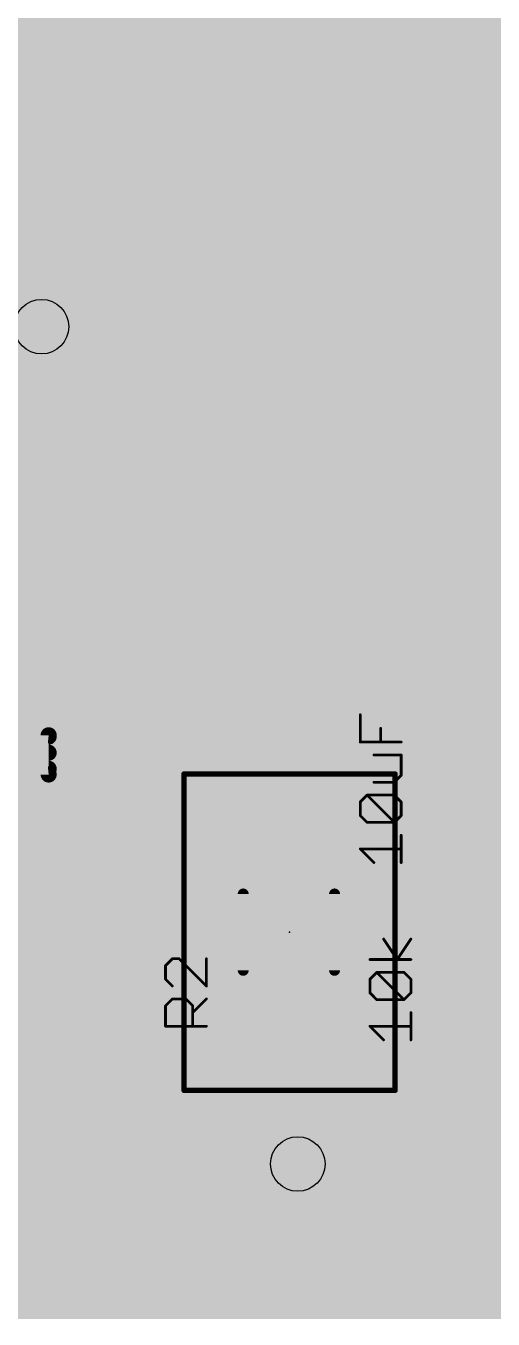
# Model space of a CAD drawing. Extents: x -29 to 78, y -15 to 28.
# Drawn here: x 21.6 to 25.95, y -0.18 to 11.87 of the extents above; entities that cross this region are included whole.
import ezdxf

# ---------------------------------------------------------------- set-up
doc = ezdxf.new("R2010")
doc.units = 0
for name, color, linetype in [('1', 12, 'CONTINUOUS'), ('16', 132, 'CONTINUOUS'), ('18', 110, 'CONTINUOUS'), ('20', 53, 'CONTINUOUS'), ('200', 132, 'CONTINUOUS'), ('201', 110, 'CONTINUOUS'), ('21', 41, 'CONTINUOUS'), ('22', 40, 'CONTINUOUS'), ('23', 53, 'CONTINUOUS'), ('25', 253, 'CONTINUOUS'), ('27', 253, 'CONTINUOUS'), ('29', 253, 'CONTINUOUS'), ('31', 253, 'CONTINUOUS'), ('35', 253, 'CONTINUOUS'), ('39', 12, 'CONTINUOUS'), ('44', 253, 'CONTINUOUS'), ('49', 6, 'CONTINUOUS'), ('51', 53, 'CONTINUOUS')]:
    doc.layers.add(name, color=color, linetype=linetype)

# ---------------------------------------------------------------- blocks, each defined once
blk = doc.blocks.new('RECT')
blk.add_solid([(-0.5, -0.5), (0.5, -0.5), (-0.5, 0.5), (0.5, 0.5)])
blk = doc.blocks.new('ROUNDV')
at = {"const_width": 0.5}
blk.add_lwpolyline([(0, -0.25, 1), (0, 0.25, 1), (0, -0.25)], format="xyb", dxfattribs=at)

msp = doc.modelspace()

# ---------------------------------------------------------------- linework, layer by layer
at = {"layer": '1'}
for points, const_width in [([(24.13, 10.16), (30.432, 16.462)], 0.254), ([(19.05, 7.62), (21.59, 10.16)], 0.254), ([(21.59, 10.16), (24.13, 10.16)], 0.254), ([(21.7424, 9.0678), (20.832, 8.1574)], 0.254), ([(22.032, 8.062), (22.86, 8.89)], 0.254), ([(22.86, 8.89), (26.67, 8.89)], 0.254), ([(22.032, 6.989), (22.032, 8.062)], 0.254), ([(22.987, 3.2122), (24.0538, 4.279)], 0.254), ([(24.0538, 4.279), (26.452, 4.279)], 0.254), ([(22.987, 1.397), (22.987, 3.2122)], 0.254), ([(24.0538, 1.3462), (24.0538, 2.579)], 0.254), ([(22.352, 0.762), (22.987, 1.397)], 0.254), ([(19.685, 0.762), (22.352, 0.762)], 0.254), ([(38.227, 0), (-2.921, 0)], 0.2032)]:
    msp.add_lwpolyline(points, dxfattribs=dict(at, const_width=const_width))
for points, const_width in [([(21.59, 10.2235, 1), (21.59, 10.0965)], 0.127), ([(21.6349, 10.1151, 1), (21.5451, 10.2049)], 0.127), ([(24.0851, 10.2049, 1), (24.1749, 10.1151)], 0.127), ([(24.13, 10.0965, 1), (24.13, 10.2235)], 0.127), ([(21.7873, 9.0229, 1), (21.6975, 9.1127)], 0.127), ([(22.86, 8.9535, 1), (22.86, 8.8265)], 0.127), ([(22.9049, 8.8451, 1), (22.8151, 8.9349)], 0.127), ([(22.0955, 8.062, 1), (21.9685, 8.062)], 0.127), ([(21.9871, 8.1069, 1), (22.0769, 8.0171)], 0.127), ([(21.9685, 6.989, 1), (22.0955, 6.989)], 0.127), ([(24.0538, 4.3425, 1), (24.0538, 4.2155)], 0.127), ([(24.0987, 4.2341, 1), (24.0089, 4.3239)], 0.127), ([(23.0505, 3.2122, 1), (22.9235, 3.2122)], 0.127), ([(22.9421, 3.2571, 1), (23.0319, 3.1673)], 0.127), ([(24.1173, 2.579, 1), (23.9903, 2.579)], 0.127), ([(22.9235, 1.397, 1), (23.0505, 1.397)], 0.127), ([(23.0319, 1.3521, 1), (22.9421, 1.4419)], 0.127), ([(24.0538, 1.3462, 0.4142), (24.13, 1.27)], 0.254), ([(24.1173, 1.3462, 1), (23.9903, 1.3462)], 0.127), ([(23.9903, 1.3462, 1), (24.1173, 1.3462)], 0.127), ([(24.13, 1.2065, 1), (24.13, 1.3335)], 0.127), ([(22.3071, 0.8069, 1), (22.3969, 0.7171)], 0.127), ([(22.352, 0.6985, 1), (22.352, 0.8255)], 0.127)]:
    msp.add_lwpolyline(points, format="xyb", dxfattribs=dict(at, const_width=const_width))
at = {"layer": '16'}
for points, const_width in [([(24.13, 6.858), (24.13, 13.97)], 0.254), ([(21.7424, 12.4714), (21.7424, 9.0678)], 0.254), ([(27.94, 3.048), (24.13, 6.858)], 0.254), ([(23.368, 1.905), (23.749, 2.286)], 0.254), ([(23.749, 2.286), (27.178, 2.286)], 0.254), ([(21.209, 1.905), (23.368, 1.905)], 0.254), ([(20.955, 1.27), (24.13, 1.27)], 0.254), ([(-2.921, 0), (33.02, 0)], 0.2032)]:
    msp.add_lwpolyline(points, dxfattribs=dict(at, const_width=const_width))
at = {"layer": '16', "const_width": 0.127}
for points in [[(21.6789, 9.0678, 1), (21.8059, 9.0678)], [(24.1749, 6.9029, 1), (24.0851, 6.8131)], [(24.0665, 6.858, 1), (24.1935, 6.858)], [(23.749, 2.3495, 1), (23.749, 2.2225)], [(23.7939, 2.2411, 1), (23.7041, 2.3309)], [(23.3231, 1.9499, 1), (23.4129, 1.8601)], [(23.368, 1.8415, 1), (23.368, 1.9685)], [(24.13, 1.2065, 1), (24.13, 1.3335)]]:
    msp.add_lwpolyline(points, format="xyb", dxfattribs=at)
at = {"layer": '20', "const_width": 0.2032}
msp.add_lwpolyline([(-2.921, 0), (38.227, 0)], dxfattribs=at)
at = {"layer": '21', "const_width": 0.2032}
for points in [[(25.84, 5.391), (25.44, 4.991)], [(26.94, 5.391), (25.84, 5.391)], [(25.44, 4.991), (25.44, 3.391)], [(25.44, 3.391), (25.84, 2.991)], [(25.84, 2.978), (25.44, 2.578)], [(25.84, 2.991), (26.94, 2.991)], [(26.94, 2.978), (25.84, 2.978)], [(25.44, 2.578), (25.44, 0.978)], [(25.44, 0.978), (25.84, 0.578)], [(25.84, 0.578), (26.94, 0.578)]]:
    msp.add_lwpolyline(points, dxfattribs=at)
at = {"layer": '21', "const_width": 0.1016}
for points in [[(25.84, 5.4418, 1), (25.84, 5.3402)], [(25.8759, 5.3551, 1), (25.8041, 5.4269)], [(25.4908, 4.991, 1), (25.3892, 4.991)], [(25.4041, 5.0269, 1), (25.4759, 4.9551)], [(25.4759, 3.4269, 1), (25.4041, 3.3551)], [(25.3892, 3.391, 1), (25.4908, 3.391)], [(25.84, 3.0418, 1), (25.84, 2.9402)], [(25.84, 3.0288, 1), (25.84, 2.9272)], [(25.8759, 2.9421, 1), (25.8041, 3.0139)], [(25.8041, 2.9551, 1), (25.8759, 3.0269)], [(25.4908, 2.578, 1), (25.3892, 2.578)], [(25.4041, 2.6139, 1), (25.4759, 2.5421)], [(25.4759, 1.0139, 1), (25.4041, 0.9421)], [(25.3892, 0.978, 1), (25.4908, 0.978)], [(25.84, 0.6288, 1), (25.84, 0.5272)], [(25.8041, 0.5421, 1), (25.8759, 0.6139)]]:
    msp.add_lwpolyline(points, format="xyb", dxfattribs=at)
at = {"layer": '22'}
for points, const_width in [([(25.7804, 10.5296), (25.5304, 10.2796)], 0.2794), ([(26.5303, 10.5296), (25.7804, 10.5296)], 0.2794), ([(25.5304, 10.2796), (25.5304, 9.7796)], 0.2794), ([(21.6188, 10.0296), (21.1189, 10.0296)], 0.2794), ([(22.2561, 9.7796), (22.506, 10.0296)], 0.2794), ([(22.506, 10.0296), (23.006, 10.0296)], 0.2794), ([(23.006, 10.0296), (23.256, 9.7796)], 0.2794), ([(23.8932, 9.7796), (24.1432, 10.0296)], 0.2794), ([(24.1432, 10.0296), (24.6432, 10.0296)], 0.2794), ([(24.6432, 10.0296), (24.8931, 9.7796)], 0.2794), ([(22.2561, 9.2797), (22.2561, 9.7796)], 0.2794), ([(23.256, 9.7796), (23.256, 9.2797)], 0.2794), ([(23.8932, 9.2797), (23.8932, 9.7796)], 0.2794), ([(24.8931, 9.7796), (24.8931, 9.2797)], 0.2794), ([(25.5304, 9.7796), (25.7804, 9.5297)], 0.2794), ([(26.0303, 9.5297), (25.5304, 9.0297)], 0.2794), ([(25.7804, 9.5297), (26.5303, 9.5297)], 0.2794), ([(22.506, 9.0297), (22.2561, 9.2797)], 0.2794), ([(23.256, 9.2797), (23.006, 9.0297)], 0.2794), ([(24.1432, 9.0297), (23.8932, 9.2797)], 0.2794), ([(24.8931, 9.2797), (24.6432, 9.0297)], 0.2794), ([(23.006, 9.0297), (22.506, 9.0297)], 0.2794), ([(24.6432, 9.0297), (24.1432, 9.0297)], 0.2794), ([(20.7533, 5.25), (21.8088, 5.25)], 0.15), ([(21.3249, 5.312), (21.8088, 5.2628)], 0.15), ([(21.8088, 5.2628), (21.8088, 4.8972)], 0.15), ([(20.7864, 5.1), (21.8088, 5.1)], 0.15), ([(20.7683, 4.95), (21.8088, 4.95)], 0.15), ([(21.8088, 4.8972), (21.3249, 4.848)], 0.15)]:
    msp.add_lwpolyline(points, dxfattribs=dict(at, const_width=const_width))
for points, const_width in [([(25.7804, 10.5994, 1), (25.7804, 10.4597)], 0.1397), ([(25.8298, 10.4802, 1), (25.731, 10.579)], 0.1397), ([(25.6002, 10.2796, 1), (25.4605, 10.2796)], 0.1397), ([(25.481, 10.329, 1), (25.5798, 10.2302)], 0.1397), ([(21.6188, 9.9598, 1), (21.6188, 10.0995)], 0.1397), ([(22.506, 10.0995, 1), (22.506, 9.9598)], 0.1397), ([(22.5554, 9.9802, 1), (22.4567, 10.079)], 0.1397), ([(23.0554, 10.079, 1), (22.9566, 9.9802)], 0.1397), ([(23.006, 9.9598, 1), (23.006, 10.0995)], 0.1397), ([(24.1432, 10.0995, 1), (24.1432, 9.9598)], 0.1397), ([(24.1926, 9.9802, 1), (24.0938, 10.079)], 0.1397), ([(24.6926, 10.079, 1), (24.5938, 9.9802)], 0.1397), ([(24.6432, 9.9598, 1), (24.6432, 10.0995)], 0.1397), ([(22.3259, 9.7796, 1), (22.1862, 9.7796)], 0.1397), ([(22.2067, 9.829, 1), (22.3055, 9.7302)], 0.1397), ([(23.3258, 9.7796, 1), (23.1861, 9.7796)], 0.1397), ([(23.2066, 9.7302, 1), (23.3054, 9.829)], 0.1397), ([(23.8438, 9.829, 1), (23.9426, 9.7302)], 0.1397), ([(23.9631, 9.7796, 1), (23.8234, 9.7796)], 0.1397), ([(24.963, 9.7796, 1), (24.8233, 9.7796)], 0.1397), ([(24.8438, 9.7302, 1), (24.9425, 9.829)], 0.1397), ([(25.5798, 9.829, 1), (25.481, 9.7302)], 0.1397), ([(25.4605, 9.7796, 1), (25.6002, 9.7796)], 0.1397), ([(25.7804, 9.5995, 1), (25.7804, 9.4598)], 0.1397), ([(25.731, 9.4803, 1), (25.8298, 9.5791)], 0.1397), ([(26.0797, 9.4803, 1), (25.9809, 9.5791)], 0.1397), ([(22.3055, 9.3291, 1), (22.2067, 9.2303)], 0.1397), ([(23.3054, 9.2303, 1), (23.2066, 9.3291)], 0.1397), ([(23.9426, 9.3291, 1), (23.8438, 9.2303)], 0.1397), ([(24.9425, 9.2303, 1), (24.8438, 9.3291)], 0.1397), ([(22.1862, 9.2797, 1), (22.3259, 9.2797)], 0.1397), ([(23.1861, 9.2797, 1), (23.3258, 9.2797)], 0.1397), ([(23.8234, 9.2797, 1), (23.9631, 9.2797)], 0.1397), ([(24.8233, 9.2797, 1), (24.963, 9.2797)], 0.1397), ([(22.506, 9.0996, 1), (22.506, 8.9598)], 0.1397), ([(23.006, 8.9598, 1), (23.006, 9.0996)], 0.1397), ([(24.1432, 9.0996, 1), (24.1432, 8.9598)], 0.1397), ([(24.6432, 8.9598, 1), (24.6432, 9.0996)], 0.1397), ([(22.4567, 8.9803, 1), (22.5554, 9.0791)], 0.1397), ([(22.9566, 9.0791, 1), (23.0554, 8.9803)], 0.1397), ([(24.0938, 8.9803, 1), (24.1926, 9.0791)], 0.1397), ([(24.5938, 9.0791, 1), (24.6926, 8.9803)], 0.1397), ([(25.481, 9.0791, 1), (25.5798, 8.9803)], 0.1397), ([(21.8463, 5.2628, 1), (21.7713, 5.2628)], 0.075), ([(21.805, 5.2255, 1), (21.8126, 5.3001)], 0.075), ([(21.8088, 5.2125, 1), (21.8088, 5.2875)], 0.075), ([(21.8088, 5.0625, 1), (21.8088, 5.1375)], 0.075), ([(21.8126, 4.8599, 1), (21.805, 4.9345)], 0.075), ([(21.8088, 4.9125, 1), (21.8088, 4.9875)], 0.075), ([(21.7713, 4.8972, 1), (21.8463, 4.8972)], 0.075)]:
    msp.add_lwpolyline(points, format="xyb", dxfattribs=dict(at, const_width=const_width))
at = {"layer": '23'}
msp.add_point((24.0538, 3.429), dxfattribs=at)
at = {"layer": '25', "const_width": 0.0254}
for points in [[(22.9613, 3.1811), (22.8978, 3.1176)], [(23.0249, 3.1811), (22.9613, 3.1811)], [(23.2791, 2.9269), (23.0249, 3.1811)], [(23.2791, 3.1811), (23.2791, 2.9269)], [(22.8978, 3.1176), (22.8978, 2.9905)], [(22.8978, 2.9905), (22.9613, 2.9269)], [(22.8978, 2.7434), (22.9613, 2.8069)], [(22.9613, 2.8069), (23.0884, 2.8069)], [(23.0884, 2.8069), (23.152, 2.7434)], [(23.152, 2.6798), (23.2791, 2.8069)], [(22.8978, 2.5527), (22.8978, 2.7434)], [(23.152, 2.7434), (23.152, 2.5527)], [(23.2791, 2.5527), (22.8978, 2.5527)]]:
    msp.add_lwpolyline(points, dxfattribs=at)
at = {"layer": '25', "const_width": 0.0127}
for points in [[(22.9613, 3.1875, 1), (22.9613, 3.1748)], [(22.9658, 3.1766, 1), (22.9568, 3.1856)], [(23.0294, 3.1856, 1), (23.0204, 3.1766)], [(23.0249, 3.1748, 1), (23.0249, 3.1875)], [(23.2855, 3.1811, 1), (23.2727, 3.1811)], [(22.9041, 3.1176, 1), (22.8914, 3.1176)], [(22.8933, 3.1221, 1), (22.9023, 3.1131)], [(22.9023, 2.9949, 1), (22.8933, 2.986)], [(22.8914, 2.9905, 1), (22.9041, 2.9905)], [(22.9568, 2.9224, 1), (22.9658, 2.9314)], [(23.2727, 2.9269, 1), (23.2855, 2.9269)], [(23.2746, 2.9224, 1), (23.2836, 2.9314)], [(22.9613, 2.8133, 1), (22.9613, 2.8006)], [(22.9658, 2.8024, 1), (22.9568, 2.8114)], [(23.0929, 2.8114, 1), (23.0839, 2.8024)], [(23.0884, 2.8006, 1), (23.0884, 2.8133)], [(23.2836, 2.8024, 1), (23.2746, 2.8114)], [(22.9041, 2.7434, 1), (22.8914, 2.7434)], [(22.8933, 2.7479, 1), (22.9023, 2.7389)], [(23.1583, 2.7434, 1), (23.1456, 2.7434)], [(23.1475, 2.6843, 1), (23.1565, 2.6753)], [(23.1475, 2.7389, 1), (23.1565, 2.7479)], [(22.8978, 2.5591, 1), (22.8978, 2.5464)], [(22.8914, 2.5527, 1), (22.9041, 2.5527)], [(23.1456, 2.5527, 1), (23.1583, 2.5527)], [(23.2791, 2.5464, 1), (23.2791, 2.5591)]]:
    msp.add_lwpolyline(points, format="xyb", dxfattribs=at)
at = {"layer": '27', "const_width": 0.0254}
for points in [[(24.7124, 5.1995), (24.7124, 5.4537)], [(24.903, 5.1995), (24.903, 5.3266)], [(25.0937, 5.1995), (24.7124, 5.1995)], [(25.0937, 5.0795), (24.8395, 5.0795)], [(25.0937, 4.8888), (25.0937, 5.0795)], [(24.8395, 4.8253), (25.0301, 4.8253)], [(25.0301, 4.8253), (25.0937, 4.8888)], [(24.7124, 4.6417), (24.7759, 4.7053)], [(24.7759, 4.7053), (25.0301, 4.7053)], [(25.0301, 4.4511), (24.7759, 4.7053)], [(25.0301, 4.7053), (25.0937, 4.6417)], [(24.7124, 4.5146), (24.7124, 4.6417)], [(25.0937, 4.6417), (25.0937, 4.5146)], [(24.7759, 4.4511), (24.7124, 4.5146)], [(25.0301, 4.4511), (24.7759, 4.4511)], [(25.0937, 4.5146), (25.0301, 4.4511)], [(25.0937, 4.0769), (25.0937, 4.3311)], [(24.8395, 4.0769), (24.7124, 4.204)], [(24.7124, 4.204), (25.0937, 4.204)], [(25.057, 3.1741), (24.9299, 3.3648)], [(25.1841, 3.3648), (25.057, 3.1741)], [(25.1841, 3.1741), (24.8028, 3.1741)], [(24.8028, 2.9906), (24.8663, 3.0541)], [(24.8663, 3.0541), (25.1205, 3.0541)], [(25.1205, 2.7999), (24.8663, 3.0541)], [(25.1205, 3.0541), (25.1841, 2.9906)], [(24.8028, 2.8635), (24.8028, 2.9906)], [(25.1841, 2.9906), (25.1841, 2.8635)], [(24.8663, 2.7999), (24.8028, 2.8635)], [(25.1205, 2.7999), (24.8663, 2.7999)], [(25.1841, 2.8635), (25.1205, 2.7999)], [(25.1841, 2.4257), (25.1841, 2.6799)], [(24.9299, 2.4257), (24.8028, 2.5528)], [(24.8028, 2.5528), (25.1841, 2.5528)]]:
    msp.add_lwpolyline(points, dxfattribs=at)
at = {"layer": '27', "const_width": 0.0127}
for points in [[(24.7187, 5.4537, 1), (24.706, 5.4537)], [(24.9094, 5.3266, 1), (24.8967, 5.3266)], [(24.7124, 5.2058, 1), (24.7124, 5.1931)], [(24.706, 5.1995, 1), (24.7187, 5.1995)], [(24.8967, 5.1995, 1), (24.9094, 5.1995)], [(25.0937, 5.1931, 1), (25.0937, 5.2058)], [(24.8395, 5.0858, 1), (24.8395, 5.0731)], [(25.1001, 5.0795, 1), (25.0874, 5.0795)], [(25.0937, 5.0731, 1), (25.0937, 5.0858)], [(24.8395, 4.8316, 1), (24.8395, 4.8189)], [(25.0257, 4.8298, 1), (25.0346, 4.8208)], [(25.0301, 4.8189, 1), (25.0301, 4.8316)], [(25.0874, 4.8888, 1), (25.1001, 4.8888)], [(25.0982, 4.8843, 1), (25.0892, 4.8933)], [(24.7804, 4.7098, 1), (24.7714, 4.7008)], [(24.7759, 4.7116, 1), (24.7759, 4.6989)], [(24.7804, 4.7008, 1), (24.7714, 4.7098)], [(25.0346, 4.7098, 1), (25.0257, 4.7008)], [(25.0301, 4.6989, 1), (25.0301, 4.7116)], [(24.7187, 4.6417, 1), (24.706, 4.6417)], [(24.7079, 4.6462, 1), (24.7169, 4.6372)], [(25.1001, 4.6417, 1), (25.0874, 4.6417)], [(25.0892, 4.6372, 1), (25.0982, 4.6462)], [(24.7169, 4.5191, 1), (24.7079, 4.5101)], [(24.706, 4.5146, 1), (24.7187, 4.5146)], [(24.7759, 4.4574, 1), (24.7759, 4.4447)], [(24.7714, 4.4466, 1), (24.7804, 4.4556)], [(25.0257, 4.4556, 1), (25.0346, 4.4466)], [(25.0257, 4.4466, 1), (25.0346, 4.4556)], [(25.0301, 4.4447, 1), (25.0301, 4.4574)], [(25.0874, 4.5146, 1), (25.1001, 4.5146)], [(25.0982, 4.5101, 1), (25.0892, 4.5191)], [(25.1001, 4.3311, 1), (25.0874, 4.3311)], [(24.7169, 4.2085, 1), (24.7079, 4.1995)], [(24.7124, 4.2103, 1), (24.7124, 4.1976)], [(25.0937, 4.1976, 1), (25.0937, 4.2103)], [(24.835, 4.0724, 1), (24.844, 4.0814)], [(25.0874, 4.0769, 1), (25.1001, 4.0769)], [(24.9352, 3.3683, 1), (24.9246, 3.3613)], [(25.1894, 3.3613, 1), (25.1788, 3.3683)], [(24.8028, 3.1805, 1), (24.8028, 3.1678)], [(25.0517, 3.1776, 1), (25.0623, 3.1706)], [(25.0517, 3.1706, 1), (25.0623, 3.1776)], [(25.1841, 3.1678, 1), (25.1841, 3.1805)], [(24.8663, 3.0605, 1), (24.8663, 3.0478)], [(24.8708, 3.0586, 1), (24.8618, 3.0496)], [(24.8708, 3.0496, 1), (24.8618, 3.0586)], [(25.125, 3.0586, 1), (25.1161, 3.0496)], [(25.1205, 3.0478, 1), (25.1205, 3.0605)], [(24.8091, 2.9906, 1), (24.7964, 2.9906)], [(24.7983, 2.9951, 1), (24.8073, 2.9861)], [(25.1905, 2.9906, 1), (25.1777, 2.9906)], [(25.1796, 2.9861, 1), (25.1886, 2.9951)], [(24.7964, 2.8635, 1), (24.8091, 2.8635)], [(24.8073, 2.8679, 1), (24.7983, 2.859)], [(24.8663, 2.8063, 1), (24.8663, 2.7936)], [(24.8618, 2.7954, 1), (24.8708, 2.8044)], [(25.1161, 2.8044, 1), (25.125, 2.7954)], [(25.1161, 2.7954, 1), (25.125, 2.8044)], [(25.1205, 2.7936, 1), (25.1205, 2.8063)], [(25.1777, 2.8635, 1), (25.1905, 2.8635)], [(25.1886, 2.859, 1), (25.1796, 2.8679)], [(25.1905, 2.6799, 1), (25.1777, 2.6799)], [(24.8028, 2.5592, 1), (24.8028, 2.5465)], [(24.8073, 2.5573, 1), (24.7983, 2.5483)], [(25.1841, 2.5465, 1), (25.1841, 2.5592)], [(24.9254, 2.4212, 1), (24.9344, 2.4302)], [(25.1777, 2.4257, 1), (25.1905, 2.4257)]]:
    msp.add_lwpolyline(points, format="xyb", dxfattribs=at)
at = {"layer": '39', "const_width": 0.0508}
for points in [[(23.0708, 1.956), (23.0708, 4.902)], [(23.0708, 4.902), (25.0368, 4.902)], [(25.0368, 4.902), (25.0368, 1.956)], [(25.0368, 1.956), (23.0708, 1.956)]]:
    msp.add_lwpolyline(points, dxfattribs=at)
at = {"layer": '39', "const_width": 0.0254}
for points in [[(23.0835, 4.902, 1), (23.0581, 4.902)], [(23.0708, 4.9147, 1), (23.0708, 4.8893)], [(25.0495, 4.902, 1), (25.0241, 4.902)], [(25.0368, 4.8893, 1), (25.0368, 4.9147)], [(23.0708, 1.9687, 1), (23.0708, 1.9433)], [(23.0581, 1.956, 1), (23.0835, 1.956)], [(25.0241, 1.956, 1), (25.0495, 1.956)], [(25.0368, 1.9433, 1), (25.0368, 1.9687)]]:
    msp.add_lwpolyline(points, format="xyb", dxfattribs=at)
at = {"layer": '44'}
for centre in [(21.7424, 9.0678), (24.13, 1.27)]:
    msp.add_circle(centre, 0.254, dxfattribs=at)
at = {"layer": '49', "const_width": 0.2032}
msp.add_lwpolyline([(0.0001, 0), (36.0681, 0)], dxfattribs=at)
at = {"layer": '51'}
for points, const_width in [([(18.032, 6.989), (43.832, 6.989)], 0.127), ([(23.6218, 3.073), (23.6218, 3.785)], 0.1016), ([(24.4728, 3.073), (24.4728, 3.785)], 0.1016)]:
    msp.add_lwpolyline(points, dxfattribs=dict(at, const_width=const_width))
at = {"layer": '51', "const_width": 0.0508}
for points in [[(23.6472, 3.785, 1), (23.5964, 3.785)], [(24.4982, 3.785, 1), (24.4474, 3.785)], [(23.5964, 3.073, 1), (23.6472, 3.073)], [(24.4474, 3.073, 1), (24.4982, 3.073)]]:
    msp.add_lwpolyline(points, format="xyb", dxfattribs=at)

# ---------------------------------------------------------------- block references
at = {"layer": '1'}
for p, xscale, yscale, rotation in [((22.032, 6.989), 0.8, 1.6, 180), ((23.232, 6.989), 0.8, 1.6, 180), ((24.432, 6.989), 0.8, 1.6, 180), ((25.632, 6.989), 0.8, 1.6, 180), ((21.0852, 3.3607), 3.6, 2.2, 270), ((26.54, 4.191), 1.6, 1.4, 270), ((26.54, 1.778), 1.6, 1.4, 270)]:
    msp.add_blockref('RECT', p, dxfattribs=dict(at, xscale=xscale, yscale=yscale, rotation=rotation))
at = {"layer": '1', "xscale": 1.1, "rotation": 90}
for p in [(24.0538, 4.279), (24.0538, 2.579)]:
    msp.add_blockref('RECT', p, dxfattribs=at)
at = {"layer": '18', "xscale": 1.016, "yscale": 1.016}
for p in [(21.7424, 9.0678), (21.7424, 9.0678), (24.13, 1.27), (24.13, 1.27)]:
    msp.add_blockref('ROUNDV', p, dxfattribs=at)
at = {"layer": '200', "xscale": 40.3098, "yscale": 0.1168}
msp.add_blockref('RECT', (20.2132, -0.1168), dxfattribs=at)
at = {"layer": '201', "xscale": 35.9867}
for p, yscale in [((17.9349, 11.9177), 0.1168), ((17.9349, 11.8009), 0.1169), ((17.9349, 11.684), 0.1168), ((17.9349, 11.5672), 0.1168), ((17.9349, 11.4504), 0.1169), ((17.9349, 11.3335), 0.1168), ((17.9349, 11.2167), 0.1169), ((17.9349, 11.0998), 0.1168), ((17.9349, 10.983), 0.1168), ((17.9349, 10.8662), 0.1169), ((17.9349, 10.7493), 0.1168), ((17.9349, 10.6325), 0.1169), ((17.9349, 10.5156), 0.1168), ((17.9349, 10.3988), 0.1168), ((17.9349, 10.282), 0.1169), ((17.9349, 10.1651), 0.1168), ((17.9349, 10.0483), 0.1169), ((17.9349, 9.9314), 0.1168), ((17.9349, 9.8146), 0.1168), ((17.9349, 9.6978), 0.1169), ((17.9349, 9.5809), 0.1168), ((17.9349, 9.4641), 0.1169), ((17.9349, 9.3472), 0.1168), ((17.9349, 9.2304), 0.1168), ((17.9349, 9.1136), 0.1169), ((17.9349, 8.9967), 0.1168), ((17.9349, 8.8799), 0.1169), ((17.9349, 8.763), 0.1168), ((17.9349, 8.6462), 0.1168), ((17.9349, 8.5294), 0.1169), ((17.9349, 8.4125), 0.1168), ((17.9349, 8.2957), 0.1169), ((17.9349, 8.1788), 0.1168), ((17.9349, 8.062), 0.1168), ((17.9349, 7.9452), 0.1169), ((17.9349, 7.8283), 0.1168), ((17.9349, 7.7115), 0.1169), ((17.9349, 7.5946), 0.1168), ((17.9349, 7.4778), 0.1168), ((17.9349, 7.361), 0.1169), ((17.9349, 7.2441), 0.1168), ((17.9349, 7.1273), 0.1169), ((17.9349, 7.0104), 0.1168), ((17.9349, 6.8936), 0.1168), ((17.9349, 6.7768), 0.1169), ((17.9349, 6.6599), 0.1168), ((17.9349, 6.5431), 0.1169), ((17.9349, 6.4262), 0.1168), ((17.9349, 6.3094), 0.1168), ((17.9349, 6.1926), 0.1169), ((17.9349, 6.0757), 0.1168), ((17.9349, 5.9588), 0.1169), ((17.9349, 5.842), 0.1168), ((17.9349, 5.7252), 0.1168), ((17.9349, 5.6084), 0.1169), ((17.9349, 5.4915), 0.1168), ((17.9349, 5.3746), 0.1169), ((17.9349, 5.2578), 0.1168), ((17.9349, 5.141), 0.1168), ((17.9349, 5.0242), 0.1169), ((17.9349, 4.9073), 0.1168), ((17.9349, 4.7904), 0.1169), ((17.9349, 4.6736), 0.1168), ((17.9349, 4.5568), 0.1168), ((17.9349, 4.44), 0.1169), ((17.9349, 4.3231), 0.1168), ((17.9349, 4.2062), 0.1169), ((17.9349, 4.0894), 0.1168), ((17.9349, 3.9726), 0.1168), ((17.9349, 3.8558), 0.1169), ((17.9349, 3.7389), 0.1168), ((17.9349, 3.6221), 0.1169), ((17.9349, 3.5052), 0.1168), ((17.9349, 3.3884), 0.1168), ((17.9349, 3.2715), 0.1169), ((17.9349, 3.1547), 0.1168), ((17.9349, 3.0379), 0.1169), ((17.9349, 2.921), 0.1168), ((17.9349, 2.8042), 0.1168), ((17.9349, 2.6874), 0.1169), ((17.9349, 2.5705), 0.1168), ((17.9349, 2.4537), 0.1169), ((17.9349, 2.3368), 0.1168), ((17.9349, 2.22), 0.1168), ((17.9349, 2.1032), 0.1169), ((17.9349, 1.9863), 0.1168), ((17.9349, 1.8695), 0.1169), ((17.9349, 1.7526), 0.1168), ((17.9349, 1.6358), 0.1168), ((17.9349, 1.519), 0.1169), ((17.9349, 1.4021), 0.1168), ((17.9349, 1.2853), 0.1169), ((17.9349, 1.1684), 0.1168), ((17.9349, 1.0516), 0.1168), ((17.9349, 0.9348), 0.1169), ((17.9349, 0.8179), 0.1168), ((17.9349, 0.7011), 0.1169), ((17.9349, 0.5842), 0.1168), ((17.9349, 0.4674), 0.1168), ((17.9349, 0.3506), 0.1169), ((17.9349, 0.2337), 0.1168), ((17.9349, 0.1169), 0.1169), ((17.9349, 0), 0.1168)]:
    msp.add_blockref('RECT', p, dxfattribs=dict(at, yscale=yscale))
at = {"layer": '21', "xscale": 0.4572, "yscale": 0.762, "rotation": 90}
msp.add_blockref('RECT', (24.0538, 3.429), dxfattribs=at)
at = {"layer": '29'}
for p, xscale, yscale, rotation in [((22.032, 6.989), 1.0032, 1.8032, 180), ((23.232, 6.989), 1.0032, 1.8032, 180), ((24.432, 6.989), 1.0032, 1.8032, 180), ((25.632, 6.989), 1.0032, 1.8032, 180), ((21.0852, 3.3607), 3.8032, 2.4032, 270), ((26.54, 4.191), 1.8032, 1.6032, 270), ((24.0538, 4.279), 1.3032, 1.2032, 90), ((24.0538, 2.579), 1.3032, 1.2032, 90), ((26.54, 1.778), 1.8032, 1.6032, 270)]:
    msp.add_blockref('RECT', p, dxfattribs=dict(at, xscale=xscale, yscale=yscale, rotation=rotation))
at = {"layer": '31'}
for p, xscale, yscale, rotation in [((22.032, 6.989), 0.8, 1.6, 180), ((23.232, 6.989), 0.8, 1.6, 180), ((24.432, 6.989), 0.8, 1.6, 180), ((25.632, 6.989), 0.8, 1.6, 180), ((21.0852, 3.3607), 3.6, 2.2, 270), ((26.54, 4.191), 1.6, 1.4, 270), ((26.54, 1.778), 1.6, 1.4, 270)]:
    msp.add_blockref('RECT', p, dxfattribs=dict(at, xscale=xscale, yscale=yscale, rotation=rotation))
at = {"layer": '31', "xscale": 1.1, "rotation": 90}
for p in [(24.0538, 4.279), (24.0538, 2.579)]:
    msp.add_blockref('RECT', p, dxfattribs=at)
at = {"layer": '35', "xscale": 0.3998, "yscale": 0.6, "rotation": 90}
msp.add_blockref('RECT', (24.0538, 3.429), dxfattribs=at)
at = {"layer": '51'}
for p, xscale, yscale, rotation in [((20.7167, 3.3607), 3.2004, 1.8542, 270), ((20.7167, 3.3607), 3.2004, 1.8542, 270), ((24.0487, 4.0092), 0.5001, 0.95, 90), ((24.0487, 2.8409), 0.5001, 0.95, 90)]:
    msp.add_blockref('RECT', p, dxfattribs=dict(at, xscale=xscale, yscale=yscale, rotation=rotation))

doc.saveas('drawing.dxf')
